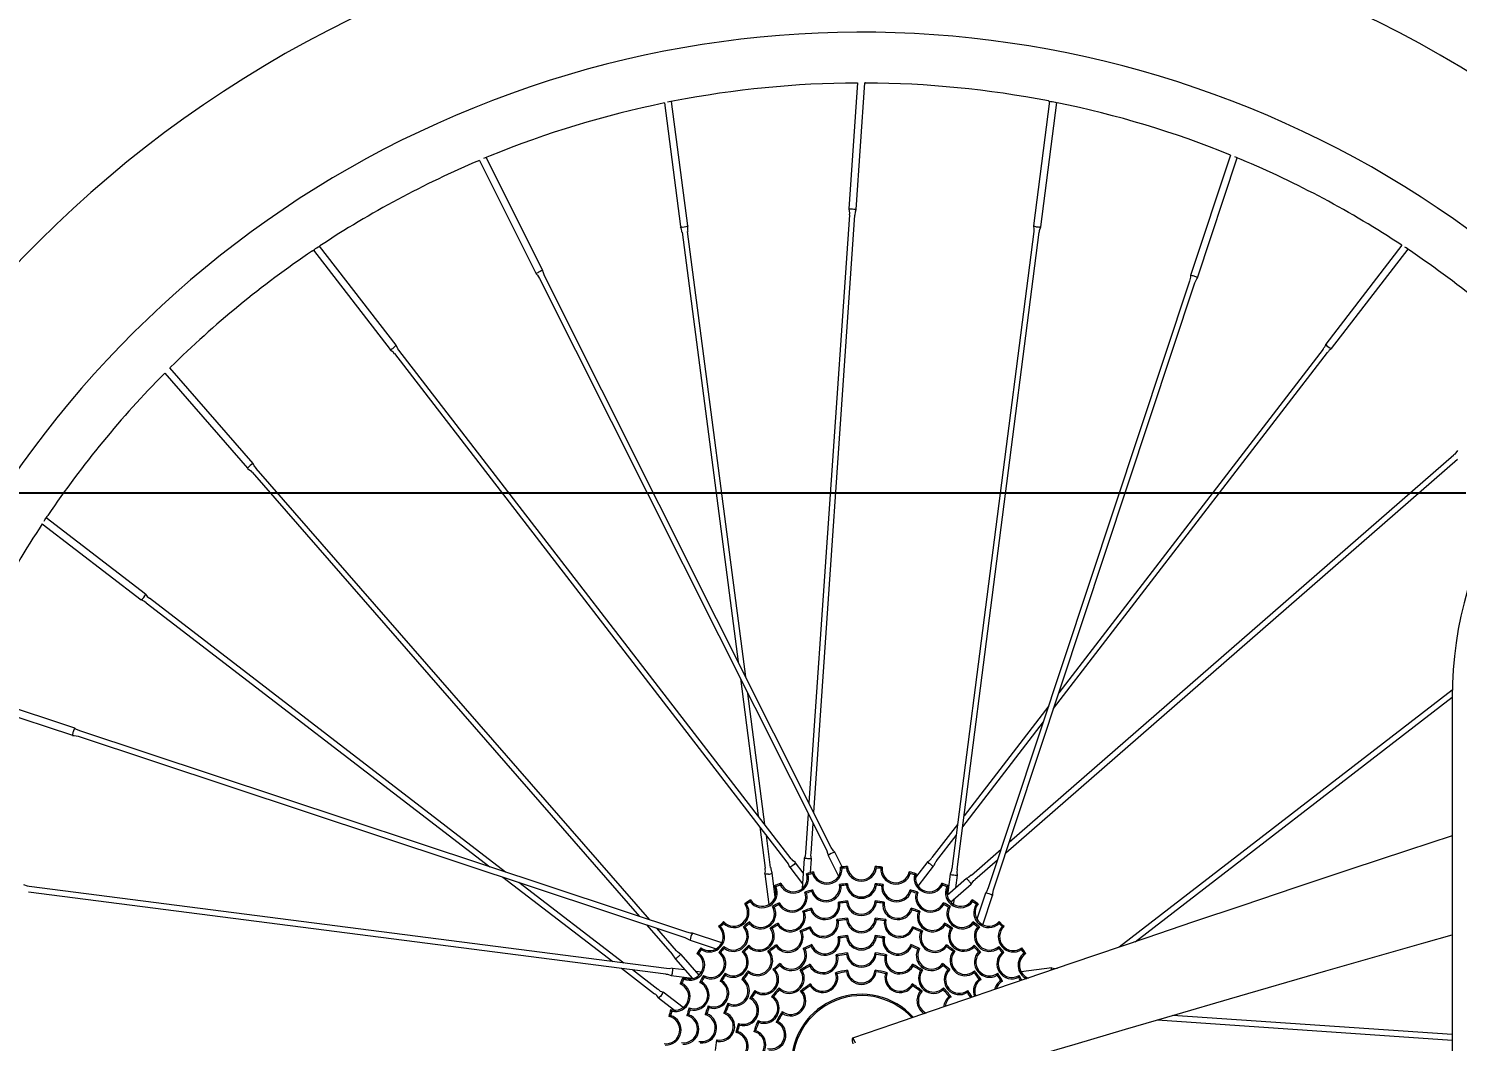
# Model space of a CAD drawing. Header units: inches. Extents: x -8 to 544, y 1 to 138.
# Drawn here: x 3.37 to 18.93, y 106.02 to 117.05 of the extents above; entities that cross this region are included whole.
import ezdxf

# ---------------------------------------------------------------- set-up
doc = ezdxf.new("R2010")
doc.units = ezdxf.units.IN
doc.layers.add('ZANO_R', color=7, linetype='Continuous', lineweight=0)
doc.layers.add('ZANO_W', color=1, linetype='Continuous', lineweight=0)
doc.styles.get("Standard").update_dxf_attribs({"font": 'arial.ttf'})
doc.dimstyles.new('amerykanie', dxfattribs={"dimtxt": 50, "dimasz": 50, "dimexe": 0.5, "dimexo": 0.5, "dimgap": 1, "dimtad": 1, "dimdec": 0, "dimzin": 0, "dimlunit": 5, "dimtxsty": 'Standard', "dimcen": 0.09, "dimclrd": 1, "dimclre": 1, "dimclrt": 1, "dimazin": 0, "dimtfac": 1, "dimtdec": 0, "dimtmove": 0, "dimatfit": 3, "dimfxl": 1, "dimtzin": 0, "dimarcsym": 1})

# ---------------------------------------------------------------- blocks, each defined once
blk = doc.blocks.new('*D412')
at = {"layer": 'ZANO_W', "color": 1, "lineweight": -2}
for p, q in [((19.024, 111.992), (-2.019, 111.992)), ((-1.519, 110.992), (-1.519, 94.154)), ((22.12, 93.154), (-2.019, 93.154))]:
    blk.add_line(p, q, dxfattribs=at)
at = {"layer": 'ZANO_W', "color": 1}
for points in [[(-1.353, 110.992), (-1.686, 110.992), (-1.519, 111.992)], [(-1.686, 94.154), (-1.353, 94.154), (-1.519, 93.154)]]:
    blk.add_solid(points, dxfattribs=at)
at = {"layer": 'ZANO_W', "color": 1, "insert": (-2.86, 102.573), "char_height": 1.625, "attachment_point": 5, "rotation": 90}
blk.add_mtext('18 13/16', dxfattribs=at)

msp = doc.modelspace()

# ---------------------------------------------------------------- linework, layer by layer
at = {"layer": 'ZANO_R'}
for p, q in [((12.39776, 116.46183), (12.30348, 115.08964)), ((12.38326, 115.08416), (12.47791, 116.46184)), ((10.29308, 116.24375), (10.46888, 114.89644)), ((10.54817, 114.90678), (10.37149, 116.26089)), ((14.49102, 116.26305), (14.31619, 114.90525)), ((14.3955, 114.89504), (14.56962, 116.24739)), ((16.46063, 115.67655), (16.02562, 114.36525)), ((8.2778, 115.61817), (8.89744, 114.38334)), ((8.96891, 114.41921), (8.35107, 115.65045)), ((16.10152, 114.34008), (16.53526, 115.64758)), ((12.30918, 115.02678), (11.86886, 108.61782)), ((11.92173, 108.51245), (12.36901, 115.02267)), ((10.48677, 114.83655), (11.09766, 110.15468)), ((11.17939, 109.9918), (10.54624, 114.84431)), ((14.31821, 114.84264), (13.42446, 107.90108)), ((13.48394, 107.89342), (14.37769, 114.83498)), ((6.47036, 114.64015), (7.30685, 113.55643)), ((7.37015, 113.60529), (6.53702, 114.68467)), ((18.328, 114.69389), (17.49961, 113.61689)), ((17.56299, 113.56814), (18.39556, 114.65057)), ((8.93429, 114.33218), (12.0584, 108.10638)), ((12.112, 108.13328), (8.98789, 114.35908)), ((16.01551, 114.30302), (13.82228, 107.69164)), ((13.8792, 107.67275), (16.07243, 114.28413)), ((7.35255, 113.51359), (11.629, 107.97318)), ((11.67647, 108.00983), (7.40003, 113.55023)), ((14.53392, 109.64638), (17.51745, 113.52532)), ((17.46991, 113.56189), (14.5913, 109.81934)), ((5.81356, 112.31614), (4.90632, 113.35724)), ((4.84965, 113.30056), (5.75327, 112.26361)), ((18.89307, 112.40776), (14.04989, 108.1873)), ((10.13411, 107.3429), (5.84697, 112.26259)), ((14.01277, 108.07541), (18.93247, 112.36255)), ((5.80175, 112.22319), (10.02221, 107.38002)), ((3.51562, 111.65812), (4.59262, 110.82974)), ((4.64138, 110.89312), (3.55896, 111.72567)), ((8.56313, 107.86405), (4.68419, 110.84758)), ((4.64762, 110.80004), (8.39017, 107.92142)), ((11.12124, 109.97398), (11.3167, 108.47593)), ((2.53296, 109.79075), (3.84426, 109.35575)), ((3.86944, 109.43164), (2.56194, 109.86539)), ((11.38949, 108.38163), (11.20297, 109.8111)), ((18.87669, 109.84831), (15.24734, 107.04694)), ((15.42253, 107.1064), (18.87593, 109.77197)), ((18.87593, 109.76902), (18.87593, 93.31111)), ((14.48019, 109.67489), (13.55913, 108.4774)), ((13.54392, 108.35926), (14.42282, 109.50193)), ((3.9065, 109.34563), (10.51788, 107.1524)), ((10.53676, 107.20932), (3.92538, 109.40255)), ((11.86078, 108.50021), (11.83143, 108.07301)), ((11.33212, 108.35781), (11.39099, 107.9066)), ((11.89126, 108.06889), (11.91365, 108.39484)), ((13.48651, 108.38298), (13.20908, 108.02229)), ((11.45046, 107.91436), (11.4049, 108.26351)), ((13.25662, 107.98573), (13.47129, 108.26484)), ((12.07738, 108.04626), (12.19146, 107.81894)), ((12.22967, 107.92107), (12.14886, 108.08212)), ((13.96101, 108.10985), (13.63818, 107.82853)), ((11.65887, 107.91812), (11.79835, 107.73742)), ((11.80661, 107.85759), (11.72217, 107.96698)), ((11.81718, 108.01152), (11.79471, 107.68438)), ((11.88689, 107.85941), (11.89696, 108.00603)), ((12.21282, 107.91936), (12.22911, 107.90595)), ((12.28986, 107.9261), (12.27614, 107.91007)), ((12.60324, 107.91007), (12.58953, 107.9261)), ((12.65028, 107.90595), (12.66656, 107.91936)), ((13.16354, 107.97948), (13.02908, 107.80467)), ((13.05847, 107.71173), (13.22692, 107.93073)), ((13.67758, 107.78331), (13.92389, 107.99795)), ((8.53462, 107.81032), (9.73211, 106.88925)), ((9.85026, 106.87404), (8.70758, 107.75294)), ((11.38906, 107.84412), (11.43252, 107.51108)), ((11.50198, 107.59675), (11.46835, 107.85447)), ((11.5614, 107.74481), (11.554, 107.72506)), ((11.84301, 107.84731), (11.86137, 107.83693)), ((11.9177, 107.86732), (11.90698, 107.84915)), ((12.20262, 107.7296), (12.21916, 107.71644)), ((12.28987, 107.7382), (12.27622, 107.72206)), ((12.60316, 107.72206), (12.58951, 107.7382)), ((12.66023, 107.71644), (12.67676, 107.7296)), ((12.97241, 107.84915), (12.96169, 107.86732)), ((13.01802, 107.83693), (13.03638, 107.84731)), ((13.32539, 107.72506), (13.31799, 107.74481)), ((13.58463, 107.79512), (13.37363, 107.61125)), ((13.40665, 107.84102), (13.3775, 107.61462)), ((13.41177, 107.53842), (13.63717, 107.73483)), ((13.46831, 107.69375), (13.48596, 107.83081)), ((3.36687, 107.64834), (10.30843, 106.75458)), ((10.31609, 106.81407), (3.37453, 107.70782)), ((11.49132, 107.71213), (11.51121, 107.7051)), ((11.82485, 107.6457), (11.84363, 107.63602)), ((11.90874, 107.67115), (11.8985, 107.65266)), ((12.98089, 107.65266), (12.97065, 107.67115)), ((13.03576, 107.63602), (13.05454, 107.6457)), ((13.36818, 107.7051), (13.38807, 107.71213)), ((13.44493, 107.51219), (13.45293, 107.57429)), ((13.79319, 107.63569), (13.69885, 107.35131)), ((13.76308, 107.29098), (13.86908, 107.61052)), ((11.16845, 107.51794), (11.18925, 107.51447)), ((11.23179, 107.56229), (11.22793, 107.54156)), ((11.47069, 107.4897), (11.49101, 107.48387)), ((11.54801, 107.53103), (11.54157, 107.5109)), ((11.80218, 107.43887), (11.82147, 107.43012)), ((11.89748, 107.47222), (11.88786, 107.45335)), ((12.18956, 107.53888), (12.20642, 107.52606)), ((12.2899, 107.55019), (12.27632, 107.53394)), ((12.60307, 107.53394), (12.58949, 107.55019)), ((12.67297, 107.52606), (12.68982, 107.53888)), ((12.99152, 107.45335), (12.9819, 107.47222)), ((13.05792, 107.43012), (13.0772, 107.43887)), ((13.33781, 107.5109), (13.33138, 107.53103)), ((13.38838, 107.48387), (13.40869, 107.4897)), ((13.65146, 107.54156), (13.6476, 107.56229)), ((13.69013, 107.51447), (13.71094, 107.51794)), ((10.09966, 107.29114), (10.38099, 106.96831)), ((10.4262, 107.00771), (10.21156, 107.25402)), ((10.8842, 107.27063), (10.9053, 107.27083)), ((10.93888, 107.32531), (10.93868, 107.30422)), ((11.15378, 107.26761), (11.17484, 107.26586)), ((11.22155, 107.32323), (11.21916, 107.30223)), ((11.44677, 107.25516), (11.46752, 107.25092)), ((11.53226, 107.30888), (11.52708, 107.28835)), ((11.88294, 107.26902), (11.87415, 107.24969)), ((12.17226, 107.34655), (12.18953, 107.3342)), ((12.28993, 107.36204), (12.27644, 107.34564)), ((12.60294, 107.34564), (12.58946, 107.36204)), ((12.68986, 107.3342), (12.70713, 107.34655)), ((13.00523, 107.24969), (12.99645, 107.26902)), ((13.35231, 107.28835), (13.34713, 107.30888)), ((13.41187, 107.25092), (13.43262, 107.25516)), ((13.66023, 107.30223), (13.65784, 107.32323)), ((13.70455, 107.26586), (13.72561, 107.26761)), ((13.94071, 107.30422), (13.94051, 107.32531)), ((13.97409, 107.27083), (13.99519, 107.27063)), ((10.57382, 107.12331), (10.85821, 107.02897)), ((10.91853, 107.09321), (10.599, 107.19921)), ((11.77328, 107.2236), (11.79316, 107.21614)), ((12.18783, 107.15901), (12.20533, 107.14686)), ((12.28997, 107.17369), (12.27661, 107.15711)), ((12.60278, 107.15711), (12.58941, 107.17369)), ((12.67406, 107.14686), (12.69156, 107.15901)), ((13.08623, 107.21614), (13.1061, 107.2236)), ((10.67109, 106.74189), (10.47468, 106.96729)), ((10.64722, 106.97772), (10.66796, 106.98158)), ((10.69157, 107.04107), (10.69504, 107.02026)), ((10.88628, 106.98796), (10.90728, 106.99035)), ((10.9419, 107.05573), (10.94366, 107.03467)), ((11.14114, 106.99698), (11.16231, 106.99746)), ((11.21254, 107.06837), (11.21205, 107.0472)), ((11.41972, 107.00159), (11.44086, 106.99953)), ((11.51388, 107.07384), (11.5104, 107.05289)), ((11.80665, 107.03178), (11.82687, 107.02505)), ((11.90052, 107.07465), (11.89237, 107.05497)), ((12.16468, 106.96296), (12.18285, 106.95166)), ((12.29005, 106.98506), (12.27684, 106.96823)), ((12.60255, 106.96823), (12.58934, 106.98506)), ((12.69654, 106.95166), (12.71471, 106.96296)), ((12.98702, 107.05497), (12.97886, 107.07465)), ((13.05252, 107.02505), (13.07273, 107.03178)), ((13.36898, 107.05289), (13.3655, 107.07384)), ((13.43853, 106.99953), (13.45966, 107.00159)), ((13.66733, 107.0472), (13.66685, 107.06837)), ((13.71707, 106.99746), (13.73824, 106.99698)), ((13.93573, 107.03467), (13.93749, 107.05573)), ((13.97211, 106.99035), (13.9931, 106.98796)), ((14.18435, 107.02026), (14.18782, 107.04107)), ((14.21143, 106.98158), (14.23217, 106.97772)), ((9.82653, 106.81663), (10.18722, 106.53921)), ((10.22378, 106.58674), (9.94467, 106.80142)), ((10.51576, 106.79843), (10.3787, 106.81608)), ((10.41439, 106.91476), (10.59826, 106.70376)), ((11.20793, 106.78979), (11.20998, 106.76866)), ((11.47676, 106.80231), (11.49805, 106.80155)), ((11.55475, 106.86989), (11.55247, 106.84871)), ((11.77319, 106.79694), (11.79412, 106.79254)), ((11.88343, 106.86059), (11.87677, 106.84026)), ((12.29016, 106.79599), (12.27717, 106.77883)), ((12.60222, 106.77883), (12.58923, 106.79599)), ((13.00261, 106.84026), (12.99596, 106.86059)), ((13.08526, 106.79254), (13.1062, 106.79694)), ((13.32692, 106.84871), (13.32464, 106.86989)), ((13.38134, 106.80155), (13.40263, 106.80231)), ((13.6694, 106.76866), (13.67146, 106.78979)), ((14.514, 106.82045), (14.18095, 106.77699)), ((10.36849, 106.73677), (10.59489, 106.70762)), ((10.4647, 106.64811), (10.48445, 106.65551)), ((10.49738, 106.7182), (10.50441, 106.69831)), ((10.69733, 106.77506), (10.63523, 106.78305)), ((10.67848, 106.6615), (10.69861, 106.66794)), ((10.71981, 106.73882), (10.72564, 106.71851)), ((10.90063, 106.67725), (10.92116, 106.68244)), ((10.95435, 106.76274), (10.95859, 106.742)), ((11.13567, 106.69563), (11.15662, 106.69911)), ((11.8857, 106.64645), (11.88082, 106.62549)), ((12.15892, 106.7681), (12.17777, 106.7577)), ((12.70162, 106.7577), (12.72047, 106.7681)), ((12.99857, 106.62549), (12.99368, 106.64645)), ((13.72277, 106.69911), (13.74371, 106.69563)), ((13.9208, 106.742), (13.92504, 106.76274)), ((13.95822, 106.68244), (13.97876, 106.67725)), ((14.15375, 106.71851), (14.15958, 106.73882)), ((10.23003, 106.49366), (10.40484, 106.35921)), ((10.49779, 106.3886), (10.27878, 106.55705)), ((11.22488, 106.4892), (11.24552, 106.49447)), ((11.28067, 106.57601), (11.28445, 106.55505)), ((11.46209, 106.50704), (11.48327, 106.51007)), ((11.54391, 106.60456), (11.54461, 106.58318)), ((11.77716, 106.56759), (11.7986, 106.56576)), ((13.08078, 106.56576), (13.10223, 106.56759)), ((13.33478, 106.58318), (13.33547, 106.60456)), ((13.39612, 106.51007), (13.4173, 106.50704)), ((13.59493, 106.55505), (13.59872, 106.57601)), ((10.3622, 106.36651), (10.37258, 106.34814)), ((10.56382, 106.38467), (10.5735, 106.36588)), ((10.7373, 106.31203), (10.75616, 106.32165)), ((10.77064, 106.40733), (10.77939, 106.38805)), ((10.94049, 106.32658), (10.95982, 106.33536)), ((10.98591, 106.43623), (10.99337, 106.41635)), ((11.57704, 106.34534), (11.5811, 106.3242)), ((10.34219, 106.29182), (10.36036, 106.30253)), ((10.53837, 106.30077), (10.55685, 106.31101)), ((11.10049, 106.21682), (11.11002, 106.19777)), ((11.31244, 106.24784), (11.32041, 106.22799)), ((11.50995, 106.22914), (11.53029, 106.23619)), ((15.66573, 106.25457), (18.87593, 106.03401)), ((18.87593, 106.09413), (15.83202, 106.30326)), ((10.86297, 106.03725), (10.87531, 106.01998)), ((11.07142, 106.11781), (11.08973, 106.12868)), ((11.2689, 106.12822), (11.28777, 106.13831))]:
    msp.add_line(p, q, dxfattribs=at)
at = {"layer": 'ZANO_R', "flags": 128}
for points in [[(12.39038, 116.46138), (12.39012, 116.46137), (12.39499, 116.46168), (12.39776, 116.46182)], [(14.47701, 116.26559), (14.47666, 116.26563), (14.48078, 116.26509), (14.48997, 116.26378), (14.50321, 116.26169), (14.51896, 116.25889), (14.53539, 116.25559), (14.55066, 116.25217), (14.56311, 116.24914), (14.57136, 116.247), (14.57451, 116.24616), (14.57434, 116.24621)], [(12.30341, 115.08951), (12.30962, 115.04402), (12.3077, 115.02695)], [(12.30348, 115.08964), (12.30658, 115.09029), (12.31528, 115.09042), (12.32825, 115.09002), (12.34353, 115.08914), (12.35878, 115.08792), (12.37168, 115.08655), (12.38028, 115.08522), (12.38326, 115.08416), (12.38324, 115.0841)], [(12.37045, 115.02248), (12.37457, 115.05764), (12.38437, 115.08354)], [(14.31519, 114.90478), (14.31979, 114.87095), (14.31687, 114.84276)], [(14.37906, 114.83484), (14.38132, 114.85494), (14.39586, 114.89453)], [(6.45872, 114.63209), (6.45845, 114.63188), (6.46198, 114.63458), (6.4696, 114.6403), (6.48059, 114.64828), (6.4938, 114.65747), (6.50775, 114.66673), (6.52087, 114.67504), (6.53166, 114.68159), (6.5388, 114.68578), (6.54135, 114.68726), (6.54131, 114.68723)], [(8.98817, 114.35916), (8.97182, 114.40376), (8.97005, 114.41927)], [(8.89672, 114.38219), (8.91088, 114.3684), (8.93395, 114.33192)], [(16.0243, 114.36494), (16.02456, 114.34518), (16.01508, 114.30307)], [(16.07268, 114.284), (16.09266, 114.32709), (16.10237, 114.33931)], [(7.30648, 113.55539), (7.33365, 113.53471), (7.35152, 113.51273)], [(7.4011, 113.5511), (7.38848, 113.56691), (7.37077, 113.60518)], [(4.9062, 113.35738), (4.91113, 113.36181), (4.91472, 113.36497), (4.91449, 113.36478)], [(4.84437, 113.2946), (4.84604, 113.2965), (4.84965, 113.30056)], [(18.93334, 112.45621), (18.90557, 112.41965), (18.89214, 112.40894)], [(5.75331, 112.26347), (5.78986, 112.2357), (5.80058, 112.22227)], [(5.84812, 112.26347), (5.82617, 112.29125), (5.81478, 112.3165)], [(3.53509, 111.68961), (3.54236, 111.70112), (3.55161, 111.71508), (3.5608, 111.72831), (3.56885, 111.73942), (3.57472, 111.74725), (3.57758, 111.751), (3.57739, 111.75076)], [(3.84457, 109.35442), (3.86433, 109.35469), (3.90644, 109.34521)], [(3.92552, 109.4028), (3.88242, 109.42278), (3.87021, 109.4325)], [(18.87593, 108.26132), (18.38875, 108.10085), (17.76021, 107.89233), (17.16225, 107.69273), (16.59472, 107.50231), (16.05751, 107.32129), (15.53969, 107.14617), (14.7329, 106.87232), (13.91307, 106.59308), (13.5734, 106.47718), (13.19845, 106.34915), (12.78809, 106.20896), (12.34233, 106.05662)], [(11.82999, 108.07318), (11.82587, 108.03803), (11.81605, 108.0121)], [(11.89703, 108.00619), (11.89082, 108.05165), (11.89274, 108.06871)], [(12.05811, 108.10633), (12.07447, 108.0617), (12.07621, 108.04643)], [(12.14974, 108.08311), (12.13541, 108.09706), (12.11235, 108.13352)], [(11.62792, 107.97232), (11.64055, 107.9565), (11.65828, 107.9182)], [(11.722, 107.96714), (11.72217, 107.96698), (11.72103, 107.96347), (11.71525, 107.95679), (11.7057, 107.94793), (11.69384, 107.93825), (11.68148, 107.92923), (11.67049, 107.92224), (11.66255, 107.91834), (11.65887, 107.91812), (11.65875, 107.91835)], [(11.7225, 107.96806), (11.69537, 107.9887), (11.67751, 108.01067)], [(13.19154, 107.95031), (13.1797, 107.96), (13.17021, 107.96895), (13.16454, 107.97579), (13.16354, 107.97948), (13.16376, 107.97969)], [(13.42309, 107.90123), (13.42083, 107.88112), (13.40628, 107.8415)], [(13.48695, 107.83134), (13.48237, 107.86512), (13.48527, 107.89328)], [(3.37467, 107.70919), (3.35457, 107.71145), (3.31498, 107.72598)], [(11.42949, 107.8433), (11.41426, 107.84177), (11.40123, 107.8414), (11.39238, 107.84222), (11.38906, 107.84412), (11.38907, 107.84443)], [(13.48595, 107.83105), (13.48596, 107.83081), (13.48267, 107.82914), (13.47385, 107.8285), (13.46084, 107.82899), (13.44561, 107.83053), (13.43049, 107.8329), (13.41777, 107.83572), (13.4094, 107.83857), (13.40665, 107.84102), (13.40673, 107.84127)], [(13.63729, 107.82967), (13.60952, 107.80773), (13.58424, 107.79633)], [(13.63733, 107.73489), (13.66508, 107.77143), (13.6785, 107.78213)], [(13.82204, 107.6918), (13.80205, 107.64868), (13.79248, 107.63665)], [(13.87041, 107.61059), (13.87014, 107.63059), (13.87962, 107.67268)], [(10.51771, 107.15217), (10.56083, 107.13217), (10.57287, 107.12261)], [(10.59892, 107.20054), (10.57892, 107.20027), (10.53683, 107.20974)], [(12.56991, 105.34251), (12.87168, 105.43173), (13.13085, 105.50833), (13.3474, 105.57232), (13.52135, 105.6237), (13.65269, 105.66248), (13.75364, 105.69229), (13.85773, 105.72301), (13.96687, 105.75521), (14.34281, 105.86604), (14.76871, 105.99142), (15.31792, 106.15273), (15.87858, 106.31689), (16.45027, 106.48363), (17.49864, 106.78736), (18.56778, 107.09378), (18.87593, 107.18095)], [(10.37985, 106.96741), (10.40179, 106.93965), (10.41319, 106.91437)], [(10.47462, 106.96745), (10.43809, 106.99521), (10.42738, 107.00863)], [(10.37817, 106.81708), (10.3444, 106.81249), (10.31623, 106.8154)], [(10.37846, 106.81607), (10.3787, 106.81608), (10.38037, 106.8128), (10.38101, 106.80398), (10.38052, 106.79096), (10.37898, 106.77573), (10.37662, 106.76061), (10.37379, 106.7479), (10.37094, 106.73953), (10.36849, 106.73677), (10.36824, 106.73685)], [(14.51153, 106.79709), (14.51127, 106.80828), (14.5121, 106.81713), (14.514, 106.82045), (14.5143, 106.82044)], [(10.30828, 106.75321), (10.32839, 106.75095), (10.36801, 106.73641)], [(10.2592, 106.52167), (10.24951, 106.50982), (10.24056, 106.50034), (10.23372, 106.49467), (10.23003, 106.49366), (10.22982, 106.49389)], [(12.37636, 106.00009), (12.36127, 106.032), (12.34983, 106.05112), (12.34248, 106.05674), (12.3395, 106.04864), (12.341, 106.02712), (12.34692, 105.99301)]]:
    msp.add_lwpolyline(points, dxfattribs=at)
at = {"layer": 'ZANO_R'}
for centre, radius, start, end in [((12.43969, 105.76982), 12.67514, 40.060676, 264.472875), ((12.43969, 105.76982), 11.24471, 41.861895, 180), ((12.43969, 105.76982), 10.69164, 90.264081, 100.986079), ((12.45287, 115.93223), 0.53039, 86.038172, 87.292781), ((12.43969, 105.76982), 10.69164, 79.014987, 89.732907), ((12.43969, 105.76982), 10.69164, 101.582267, 112.23536), ((10.49537, 115.5481), 0.72349, 97.398253, 103.270312), ((12.43969, 105.76982), 10.69164, 67.908804, 78.483071), ((8.62656, 114.97708), 0.72758, 108.654609, 114.568197), ((12.43969, 105.76982), 10.69164, 112.908804, 123.482312), ((16.25596, 114.98136), 0.72243, 63.639435, 69.592478), ((12.43969, 105.76982), 10.69164, 56.582267, 67.235846), ((10.37176, 114.8367), 0.1137, 359.876638, 31.411289), ((10.49731, 114.98753), 0.09543, 252.66639, 302.202368), ((10.661, 114.87364), 0.11733, 163.92548, 194.364065), ((14.35535, 114.97311), 0.07834, 240.012304, 269.858389), ((14.37481, 114.97058), 0.07832, 255.464655, 285.318107), ((12.43969, 105.76982), 10.69164, 124.014563, 134.735671), ((17.98039, 114.06077), 0.72129, 52.388775, 58.278717), ((12.43969, 105.76982), 10.69164, 45.265965, 55.98604), ((8.98356, 114.33095), 0.08937, 99.42307, 125.333734), ((8.97277, 114.29644), 0.11494, 110.842589, 130.923913), ((16.01742, 114.25045), 0.11503, 65.849527, 85.915343), ((16.04939, 114.2671), 0.08959, 54.455427, 80.303295), ((7.28657, 113.63207), 0.07831, 285.006616, 314.863231), ((7.30211, 113.64407), 0.07832, 300.46514, 330.319157), ((17.38875, 113.64329), 0.11364, 314.868333, 346.419359), ((17.58415, 113.66122), 0.09546, 207.672539, 257.193351), ((17.61926, 113.46501), 0.11721, 118.909542, 149.379619), ((23.01375, 109.76902), 4.13782, 115, 180), ((12.43969, 105.76982), 10.69164, 135.267179, 145.985758), ((5.9151, 112.13871), 0.20438, 119.781725, 142.338371), ((12.43969, 105.76982), 10.69164, 146.582267, 157.234999), ((4.53463, 110.92479), 0.11134, 301.387581, 343.47667), ((4.74441, 110.94929), 0.11708, 208.890016, 239.394448), ((4.56617, 110.71878), 0.11374, 44.882378, 76.405432), ((3.95885, 109.3476), 0.11481, 155.830132, 175.934329), ((3.94203, 109.37967), 0.08919, 144.394805, 170.358887), ((12.21229, 107.86656), 0.2247, 106.397559, 126.896392), ((11.27602, 107.87727), 0.11753, 343.833261, 14.345927), ((11.56527, 107.91414), 0.11349, 179.856934, 211.315675), ((11.83501, 107.83303), 0.17937, 82.885286, 95.703535), ((11.85489, 107.83169), 0.17935, 76.435089, 89.254102), ((12.06436, 107.89846), 0.16492, 197.397024, 2.602976), ((12.06436, 107.89846), 0.14993, 191.987535, 8.012465), ((12.43969, 105.76982), 2.16148, 93.975071, 96.024929), ((12.43969, 105.76982), 2.14649, 94.369836, 95.630164), ((12.43969, 107.9313), 0.16492, 187.397024, 352.602976), ((12.43969, 107.9313), 0.14993, 181.987535, 358.012465), ((12.43969, 105.76982), 2.16148, 83.975071, 86.024929), ((12.43969, 105.76982), 2.14649, 84.369836, 85.630164), ((12.81503, 107.89846), 0.16492, 177.397024, 342.602976), ((12.81503, 107.89846), 0.14993, 171.987535, 348.012465), ((13.10702, 108.08288), 0.11757, 298.839366, 329.341483), ((13.23473, 107.98744), 0.05695, 220.682623, 262.265172), ((13.33768, 107.90438), 0.11353, 134.862363, 166.311014), ((11.43377, 107.90012), 0.05698, 265.692714, 307.254989), ((12.43969, 105.76982), 2.16148, 113.975071, 116.024929), ((12.43969, 105.76982), 2.14649, 114.369836, 115.630164), ((11.70042, 107.80095), 0.16492, 207.397024, 12.602976), ((11.70042, 107.80095), 0.14993, 201.987535, 18.012465), ((12.43969, 105.76982), 2.16148, 103.975071, 106.024929), ((12.43969, 105.76982), 2.14649, 104.369836, 105.630164), ((12.05457, 107.70596), 0.14993, 193.426312, 9.073688), ((12.43969, 105.76982), 1.97407, 94.352625, 96.897375), ((12.43969, 105.76982), 1.95908, 94.786513, 96.463487), ((12.43969, 107.74389), 0.16492, 187.604603, 352.395397), ((12.43969, 107.74389), 0.14993, 182.176312, 357.823688), ((12.43969, 105.76982), 1.97407, 83.102625, 85.647375), ((12.43969, 105.76982), 1.95908, 83.536513, 85.213487), ((12.82482, 107.70596), 0.14993, 170.926312, 346.573688), ((12.43969, 105.76982), 2.16148, 73.975071, 76.024929), ((12.43969, 105.76982), 2.14649, 74.369836, 75.630164), ((13.17896, 107.80095), 0.16492, 167.397024, 332.602976), ((13.17896, 107.80095), 0.14993, 161.987535, 338.012465), ((12.43969, 105.76982), 2.16148, 63.975071, 66.024929), ((12.43969, 105.76982), 2.14649, 64.369836, 65.630164), ((13.471, 107.65627), 0.17942, 37.887822, 50.702578), ((13.48402, 107.6412), 0.17951, 31.441561, 44.250128), ((11.35895, 107.64172), 0.16492, 217.397024, 22.602976), ((11.35895, 107.64172), 0.14993, 211.987535, 28.012465), ((11.68425, 107.59362), 0.16492, 210.104603, 14.895397), ((11.68425, 107.59362), 0.14993, 204.676312, 20.323688), ((12.43969, 105.76982), 1.97407, 105.602625, 108.147375), ((12.43969, 105.76982), 1.95908, 106.036513, 107.713487), ((12.05457, 107.70596), 0.16492, 198.854603, 3.645397), ((12.82482, 107.70596), 0.16492, 176.354603, 341.145397), ((12.43969, 105.76982), 1.97407, 71.852625, 74.397375), ((12.43969, 105.76982), 1.95908, 72.286513, 73.963487), ((13.19514, 107.59362), 0.16492, 165.104603, 329.895397), ((13.19514, 107.59362), 0.14993, 159.676312, 335.323688), ((13.52043, 107.64172), 0.16492, 157.397024, 322.602976), ((13.52043, 107.64172), 0.14993, 151.987535, 328.012465), ((13.77306, 107.44805), 0.18872, 59.416099, 83.877964), ((11.05032, 107.42561), 0.16492, 227.397024, 32.602976), ((11.05032, 107.42561), 0.14993, 221.987535, 38.012465), ((12.43969, 105.76982), 2.16148, 123.975071, 126.024929), ((12.43969, 105.76982), 2.14649, 124.369836, 125.630164), ((11.34296, 107.4112), 0.16492, 221.354603, 26.145397), ((11.34296, 107.4112), 0.14993, 215.926312, 31.573688), ((12.43969, 105.76982), 1.97407, 116.852625, 119.397375), ((12.43969, 105.76982), 1.95908, 117.286513, 118.963487), ((11.66449, 107.37954), 0.16492, 213.57015, 17.858422), ((11.66449, 107.37954), 0.14993, 208.11901, 23.309561), ((12.43969, 105.76982), 1.78666, 107.666592, 110.904836), ((12.43969, 105.76982), 1.77167, 108.148203, 110.423226), ((12.04212, 107.51168), 0.16492, 200.713007, 5.001279), ((12.04212, 107.51168), 0.14993, 195.261868, 10.452418), ((12.43969, 105.76982), 1.78666, 94.809449, 98.047694), ((12.43969, 105.76982), 1.77167, 95.29106, 97.566083), ((12.43969, 107.55648), 0.16492, 187.855864, 352.144136), ((12.43969, 107.55648), 0.14993, 182.404725, 357.595275), ((12.43969, 105.76982), 1.78666, 81.952306, 85.190551), ((12.43969, 105.76982), 1.77167, 82.433917, 84.70894), ((12.83726, 107.51168), 0.16492, 174.998721, 339.286993), ((12.83726, 107.51168), 0.14993, 169.547582, 344.738132), ((12.43969, 105.76982), 1.78666, 69.095164, 72.333408), ((12.43969, 105.76982), 1.77167, 69.576774, 71.851797), ((13.2149, 107.37954), 0.16492, 162.141578, 326.42985), ((13.2149, 107.37954), 0.14993, 156.690439, 331.88099), ((12.43969, 105.76982), 1.97407, 60.602625, 63.147375), ((12.43969, 105.76982), 1.95908, 61.036513, 62.713487), ((13.53643, 107.4112), 0.16492, 153.854603, 318.645397), ((13.53643, 107.4112), 0.14993, 148.426312, 324.073688), ((12.43969, 105.76982), 2.16148, 53.975071, 56.024929), ((12.43969, 105.76982), 2.14649, 54.369836, 55.630164), ((13.82907, 107.42561), 0.16492, 147.397024, 312.602976), ((13.82907, 107.42561), 0.14993, 141.987535, 318.012465), ((10.7839, 107.15919), 0.14993, 231.987535, 48.012465), ((10.7839, 107.15919), 0.16492, 237.397024, 42.602976), ((12.43969, 105.76982), 2.16148, 133.975071, 136.024929), ((12.43969, 105.76982), 2.14649, 134.369836, 135.630164), ((11.04381, 107.1657), 0.14993, 227.176312, 42.823688), ((11.04381, 107.1657), 0.16492, 232.604603, 37.395397), ((12.43969, 105.76982), 1.97407, 128.102625, 130.647375), ((12.43969, 105.76982), 1.95908, 128.536513, 130.213487), ((11.32573, 107.16669), 0.14993, 220.976153, 36.166704), ((12.43969, 105.76982), 1.78666, 120.523735, 123.761979), ((12.43969, 105.76982), 1.77167, 121.005346, 123.280368), ((12.43969, 105.76982), 1.59925, 110.373448, 114.626552), ((12.02578, 107.31457), 0.16492, 203.166225, 6.833775), ((12.02578, 107.31457), 0.14993, 197.686724, 12.313276), ((12.43969, 105.76982), 1.59925, 95.373448, 99.626552), ((12.43969, 105.76982), 1.58425, 95.914564, 99.085436), ((12.43969, 107.36907), 0.16492, 188.166225, 351.833775), ((12.43969, 107.36907), 0.14993, 182.686724, 357.313276), ((12.43969, 105.76982), 1.59925, 80.373448, 84.626552), ((12.43969, 105.76982), 1.58425, 80.914564, 84.085436), ((12.85361, 107.31457), 0.16492, 173.166225, 336.833775), ((12.85361, 107.31457), 0.14993, 167.686724, 342.313276), ((12.43969, 105.76982), 1.59925, 65.373448, 69.626552), ((12.43969, 105.76982), 1.78666, 56.238021, 59.476265), ((12.43969, 105.76982), 1.77167, 56.719632, 58.994654), ((13.55366, 107.16669), 0.14993, 143.833296, 319.023847), ((12.43969, 105.76982), 1.97407, 49.352625, 51.897375), ((12.43969, 105.76982), 1.95908, 49.786513, 51.463487), ((13.83557, 107.1657), 0.16492, 142.604603, 307.395397), ((13.83557, 107.1657), 0.14993, 137.176312, 312.823688), ((14.09549, 107.15919), 0.16492, 137.397024, 302.602976), ((12.43969, 105.76982), 2.16148, 43.975071, 46.024929), ((12.43969, 105.76982), 2.14649, 44.369836, 45.630164), ((14.09549, 107.15919), 0.14993, 131.987535, 308.012465), ((10.76139, 107.10321), 0.18865, 149.41188, 173.883376), ((11.32573, 107.16669), 0.16492, 226.427293, 30.715564), ((11.64007, 107.15481), 0.16492, 218.166225, 21.833775), ((11.64007, 107.15481), 0.14993, 212.686724, 27.313276), ((12.43969, 105.76982), 1.58425, 110.914564, 114.085436), ((12.04193, 107.12447), 0.16492, 204.922967, 7.804306), ((12.04193, 107.12447), 0.14993, 199.407321, 13.319951), ((12.43969, 105.76982), 1.41184, 96.08737, 100.276266), ((12.43969, 105.76982), 1.39684, 96.704744, 99.658892), ((12.43969, 107.18165), 0.16492, 188.55933, 351.44067), ((12.43969, 107.18165), 0.14993, 183.043685, 356.956315), ((12.43969, 105.76982), 1.41184, 79.723734, 83.91263), ((12.43969, 105.76982), 1.39684, 80.341108, 83.295256), ((12.83745, 107.12447), 0.16492, 172.195694, 335.077033), ((12.83745, 107.12447), 0.14993, 166.680049, 340.592679), ((12.43969, 105.76982), 1.58425, 65.914564, 69.085436), ((13.23932, 107.15481), 0.16492, 158.166225, 321.833775), ((13.23932, 107.15481), 0.14993, 152.686724, 327.313276), ((13.55366, 107.16669), 0.16492, 149.284436, 313.572707), ((10.5532, 106.80116), 0.17937, 127.88523, 140.703368), ((10.56824, 106.81423), 0.17939, 121.436203, 134.252836), ((10.56779, 106.85056), 0.14993, 241.987535, 58.012465), ((10.56779, 106.85056), 0.16492, 247.397024, 52.602976), ((12.43969, 105.76982), 2.16148, 143.975071, 146.024929), ((12.43969, 105.76982), 2.14649, 144.369836, 145.630164), ((10.79831, 106.86655), 0.14993, 238.426312, 54.073688), ((10.79831, 106.86655), 0.16492, 243.854603, 48.645397), ((12.43969, 105.76982), 1.97407, 139.352625, 141.897375), ((12.43969, 105.76982), 1.95908, 139.786513, 141.463487), ((11.04283, 106.88378), 0.14993, 233.833296, 49.023847), ((11.04283, 106.88378), 0.16492, 239.284436, 43.572707), ((12.43969, 105.76982), 1.78666, 133.380878, 136.619122), ((12.43969, 105.76982), 1.77167, 133.862489, 136.137511), ((11.30885, 106.90066), 0.14993, 227.686724, 42.313276), ((11.30885, 106.90066), 0.16492, 233.166225, 36.833775), ((12.43969, 105.76982), 1.59925, 125.373448, 129.626552), ((12.43969, 105.76982), 1.58425, 125.914564, 129.085436), ((11.6764, 106.95753), 0.16492, 221.286603, 24.167942), ((11.6764, 106.95753), 0.14993, 215.770958, 29.683588), ((12.43969, 105.76982), 1.41184, 112.451007, 116.639902), ((12.43969, 105.76982), 1.39684, 113.06838, 116.022529), ((12.02092, 106.9204), 0.16492, 209.073389, 10.926611), ((12.02092, 106.9204), 0.14993, 203.5101, 16.4899), ((12.43969, 105.76982), 1.22442, 97.0202, 102.9798), ((12.43969, 105.76982), 1.20943, 97.738806, 102.261194), ((12.43969, 106.99424), 0.16492, 189.073389, 350.926611), ((12.43969, 106.99424), 0.14993, 183.5101, 356.4899), ((12.43969, 105.76982), 1.22442, 77.0202, 82.9798), ((12.43969, 105.76982), 1.20943, 77.738806, 82.261194), ((12.85847, 106.9204), 0.16492, 169.073389, 330.926611), ((12.85847, 106.9204), 0.14993, 163.5101, 336.4899), ((12.43969, 105.76982), 1.41184, 63.360098, 67.548993), ((12.43969, 105.76982), 1.39684, 63.977471, 66.93162), ((13.20299, 106.95753), 0.16492, 155.832058, 318.713397), ((13.20299, 106.95753), 0.14993, 150.316412, 324.229042), ((12.43969, 105.76982), 1.59925, 50.373448, 54.626552), ((12.43969, 105.76982), 1.58425, 50.914564, 54.085436), ((13.57053, 106.90066), 0.16492, 143.166225, 306.833775), ((13.57053, 106.90066), 0.14993, 137.686724, 312.313276), ((12.43969, 105.76982), 1.78666, 43.380878, 46.619122), ((12.43969, 105.76982), 1.77167, 43.862489, 46.137511), ((13.83656, 106.88378), 0.16492, 136.427293, 300.715564), ((13.83656, 106.88378), 0.14993, 130.976153, 306.166704), ((14.08107, 106.86655), 0.16492, 131.354603, 296.145397), ((14.08107, 106.86655), 0.14993, 125.926312, 301.573688), ((12.43969, 105.76982), 1.95908, 38.536513, 40.213487), ((12.43969, 105.76982), 1.97407, 38.102625, 40.647375), ((14.31159, 106.85056), 0.16492, 127.397024, 243.608024), ((14.31159, 106.85056), 0.14993, 121.987535, 250.386139), ((12.43969, 105.76982), 2.14649, 34.369836, 35.630164), ((12.43969, 105.76982), 2.16148, 33.975071, 36.024929), ((12.43969, 105.76982), 1.59925, 140.373448, 144.626552), ((11.3727, 106.69437), 0.14993, 232.134594, 46.047224), ((11.3727, 106.69437), 0.16492, 237.650239, 40.531579), ((12.43969, 105.76982), 1.41184, 128.814643, 133.003539), ((12.43969, 105.76982), 1.39684, 129.432017, 132.386165), ((11.65265, 106.70778), 0.14993, 223.5101, 36.4899), ((11.65265, 106.70778), 0.16492, 229.073389, 30.926611), ((12.43969, 105.76982), 1.22442, 117.0202, 122.9798), ((12.43969, 105.76982), 1.20943, 117.738806, 122.261194), ((12.43969, 105.76982), 1.03701, 98.290959, 105.709041), ((12.43969, 106.80683), 0.14993, 184.145479, 355.854521), ((12.43969, 105.76982), 1.03701, 74.290959, 81.709041), ((12.43969, 105.76982), 1.22442, 57.0202, 62.9798), ((12.43969, 105.76982), 1.20943, 57.738806, 62.261194), ((13.22674, 106.70778), 0.16492, 149.073389, 310.926611), ((13.22674, 106.70778), 0.14993, 143.5101, 316.4899), ((12.43969, 105.76982), 1.41184, 46.996461, 51.185357), ((12.43969, 105.76982), 1.39684, 47.613835, 50.567983), ((13.50669, 106.69437), 0.16492, 139.468421, 302.349761), ((13.50669, 106.69437), 0.14993, 133.952776, 307.865406), ((12.43969, 105.76982), 1.59925, 35.373448, 39.626552), ((14.54714, 106.93344), 0.11748, 253.827126, 284.351501), ((10.40856, 106.50909), 0.14993, 251.987535, 68.012465), ((10.40856, 106.50909), 0.16492, 257.397024, 62.602976), ((12.43969, 105.76982), 2.16148, 153.975071, 156.024929), ((12.43969, 105.76982), 2.14649, 154.369836, 155.630164), ((10.61589, 106.52526), 0.14993, 249.676312, 65.323688), ((10.61589, 106.52526), 0.16492, 255.104603, 59.895397), ((12.43969, 105.76982), 1.97407, 150.602625, 153.147375), ((12.43969, 105.76982), 1.95908, 151.036513, 152.713487), ((10.82997, 106.54502), 0.14993, 246.690439, 61.88099), ((10.82997, 106.54502), 0.16492, 252.141578, 56.42985), ((12.43969, 105.76982), 1.78666, 146.238021, 149.476265), ((12.43969, 105.76982), 1.77167, 146.719632, 148.994654), ((11.0547, 106.56944), 0.14993, 242.686724, 57.313276), ((11.0547, 106.56944), 0.16492, 248.166225, 51.833775), ((12.43969, 105.76982), 1.58425, 140.914564, 144.085436), ((12.43969, 105.76982), 1.03701, 122.290959, 129.709041), ((12.0179, 106.71718), 0.16492, 213.774446, 14.225554), ((12.0179, 106.71718), 0.14993, 208.145479, 19.854521), ((12.43969, 105.76982), 1.02202, 99.150408, 104.849592), ((12.43969, 106.80683), 0.16492, 189.774446, 350.225554), ((12.43969, 105.76982), 1.02202, 75.150408, 80.849592), ((12.86148, 106.71718), 0.16492, 165.774446, 326.225554), ((12.86148, 106.71718), 0.14993, 160.145479, 331.854521), ((12.43969, 105.76982), 1.03701, 50.290959, 57.709041), ((13.82468, 106.56944), 0.16492, 128.166225, 201.015184), ((12.43969, 105.76982), 1.58425, 35.914564, 39.085436), ((13.82468, 106.56944), 0.14993, 122.686724, 201.269579), ((14.04942, 106.54502), 0.16492, 123.57015, 165.243442), ((14.04942, 106.54502), 0.14993, 118.11901, 161.843792), ((12.43969, 105.76982), 1.77167, 31.005346, 33.280368), ((12.43969, 105.76982), 1.78666, 30.523735, 33.761979), ((12.43969, 105.76982), 1.95908, 27.744477, 28.963487), ((12.43969, 105.76982), 1.97407, 27.67728, 29.397375), ((10.12668, 106.43719), 0.1175, 28.82916, 59.349044), ((10.30516, 106.66784), 0.11357, 224.867979, 256.303971), ((10.2221, 106.56484), 0.05692, 310.672439, 352.276547), ((11.15544, 106.35632), 0.14993, 248.498231, 62.41086), ((11.15544, 106.35632), 0.16492, 254.013876, 56.895215), ((12.43969, 105.76982), 1.41184, 145.178279, 149.367175), ((12.43969, 105.76982), 1.39684, 145.795653, 148.749801), ((11.37931, 106.38203), 0.14993, 243.5101, 56.4899), ((11.37931, 106.38203), 0.16492, 249.073389, 50.926611), ((12.43969, 105.76982), 1.22442, 137.0202, 142.9798), ((12.43969, 105.76982), 1.20943, 137.738806, 142.261194), ((11.66904, 106.46372), 0.14993, 232.145479, 43.854521), ((11.66904, 106.46372), 0.16492, 237.774446, 38.225554), ((12.43969, 105.76982), 0.76464, 42.250689, 180), ((12.43969, 105.76982), 0.74965, 42.850143, 339.679234), ((12.43969, 105.76982), 1.02202, 123.150408, 128.849592), ((12.43969, 105.76982), 1.02202, 51.150408, 56.849592), ((13.21034, 106.46372), 0.16492, 141.774446, 238.976205), ((13.21034, 106.46372), 0.14993, 136.145479, 243.995044), ((12.43969, 105.76982), 1.20943, 37.738806, 42.261194), ((12.43969, 105.76982), 1.22442, 37.0202, 42.9798), ((13.50008, 106.38203), 0.16492, 129.073389, 175.009244), ((13.50008, 106.38203), 0.14993, 123.5101, 171.754021), ((12.43969, 105.76982), 1.39684, 31.250199, 34.204347), ((12.43969, 105.76982), 1.41184, 31.25251, 34.821721), ((12.43969, 105.76982), 2.16148, 163.975071, 166.024929), ((12.43969, 105.76982), 2.14649, 164.369836, 165.630164), ((12.43969, 105.76982), 1.97407, 161.852625, 164.397375), ((12.43969, 105.76982), 1.95908, 162.286513, 163.963487), ((10.69783, 106.16739), 0.16492, 264.998721, 69.286993), ((12.43969, 105.76982), 1.78666, 159.095164, 162.333408), ((12.43969, 105.76982), 1.77167, 159.576774, 161.851797), ((10.89494, 106.18373), 0.14993, 257.686724, 72.313276), ((10.89494, 106.18373), 0.16492, 263.166225, 66.833775), ((12.43969, 105.76982), 1.59925, 155.373448, 159.626552), ((12.43969, 105.76982), 1.58425, 155.914564, 159.085436), ((12.43969, 105.76982), 1.03701, 146.290959, 153.709041), ((12.43969, 105.76982), 1.02202, 147.150408, 152.849592), ((10.31105, 106.14516), 0.14993, 261.987535, 78.012465), ((10.31105, 106.14516), 0.16492, 267.397024, 72.602976), ((10.50355, 106.15494), 0.14993, 260.926312, 76.573688), ((10.50355, 106.15494), 0.16492, 266.354603, 71.145397), ((10.69783, 106.16739), 0.14993, 259.547582, 74.738132), ((12.43969, 105.76982), 1.41184, 161.541916, 165.730812), ((12.43969, 105.76982), 1.39684, 162.159289, 165.113438), ((12.43969, 105.76982), 1.22442, 157.0202, 162.9798), ((12.43969, 105.76982), 1.20943, 157.738806, 162.261194), ((11.45344, 106.09027), 0.14993, 256.145479, 67.854521), ((11.45344, 106.09027), 0.16492, 261.774446, 62.225554), ((12.43969, 105.76982), 1.59925, 170.373448, 174.626552), ((11.04223, 105.97074), 0.14993, 264.861867, 78.774497), ((11.04223, 105.97074), 0.16492, 270.377512, 73.258851), ((11.23387, 105.98244), 0.14993, 263.5101, 76.4899), ((11.23387, 105.98244), 0.16492, 269.073389, 70.926611)]:
    msp.add_arc(centre, radius, start, end, dxfattribs=at)

# ---------------------------------------------------------------- dimensions: what is measured, and where the dimension line sits
at = {"layer": 'ZANO_W'}
dim = msp.add_linear_dim(base=(-1.519485, 93.153707), p1=(19.523947, 111.992262), p2=(22.62023, 93.153707), angle=90, dimstyle='amerykanie', override={"dimtxt": 1.625, "dimasz": 1, "dimgap": 0.5, "dimdec": 4, "dimaunit": 1, "dimadec": 1, "dimtdec": 4, "dimtmove": 1, "dimfrac": 2}, dxfattribs=at)
dim.commit()
dim.dimension.update_dxf_attribs({"geometry": '*D412', "text_midpoint": (-2.86025, 102.572985)})

doc.saveas('drawing.dxf')
